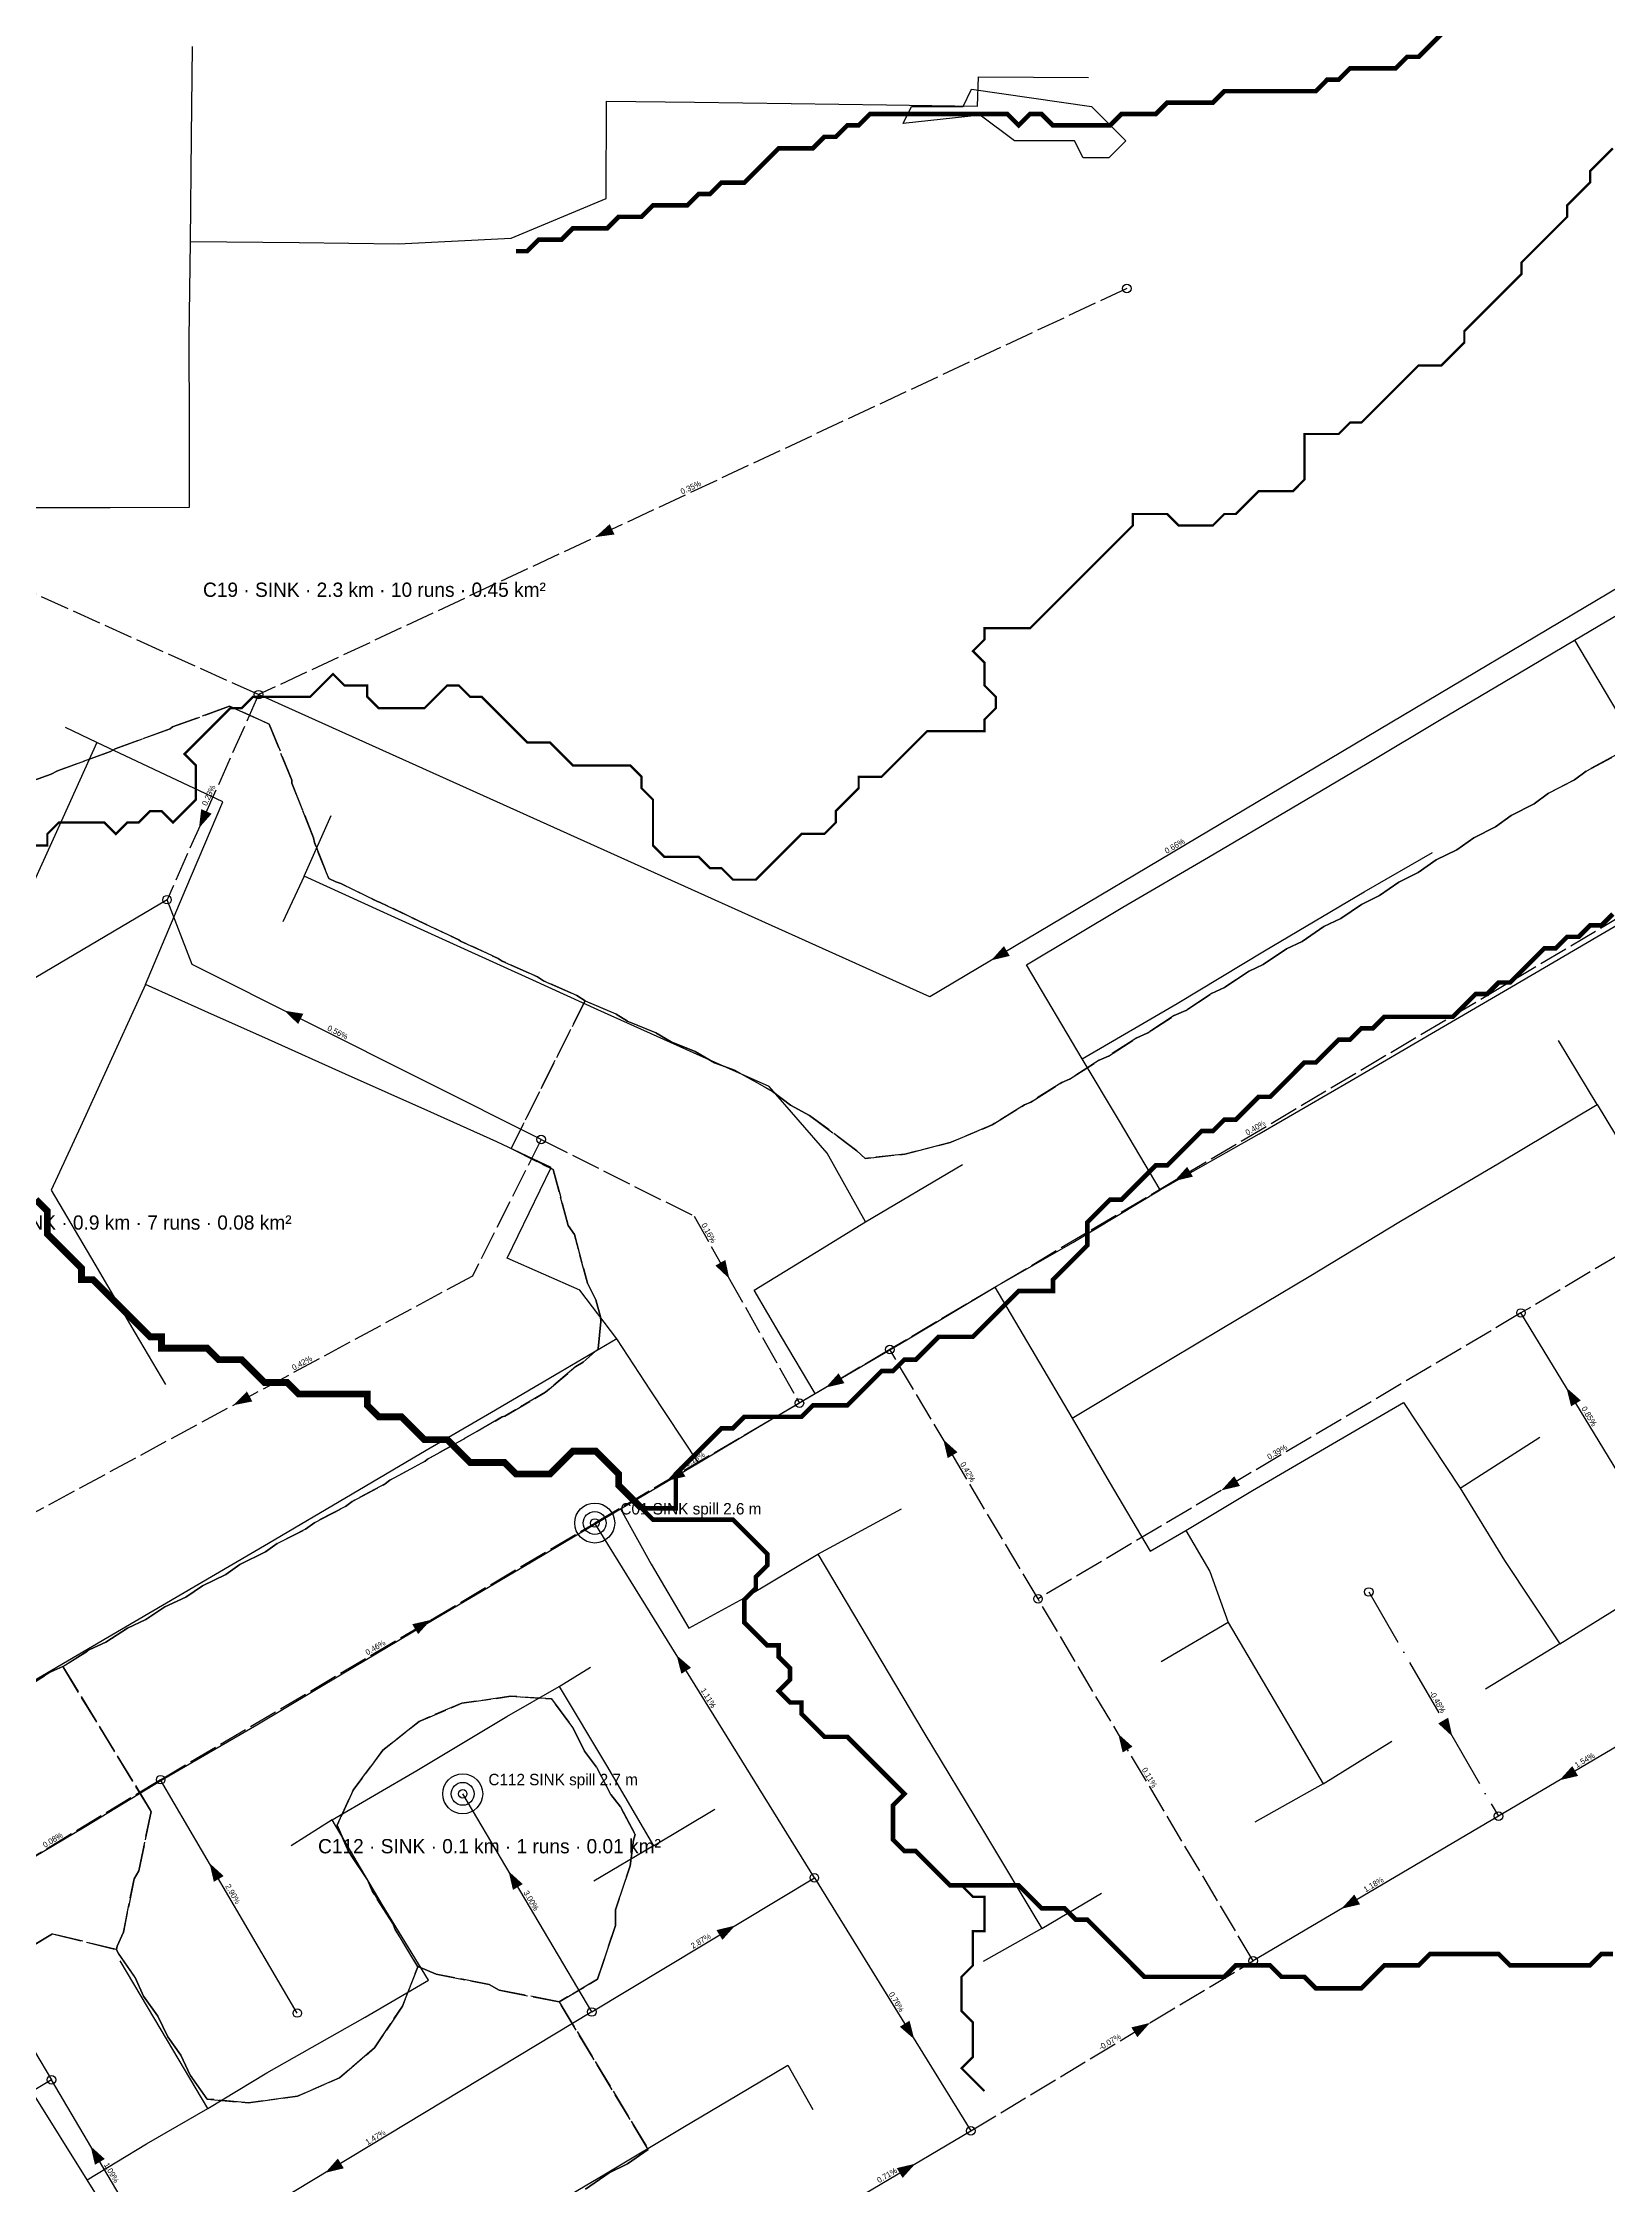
# Model space of a CAD drawing. Header units: metres. Extents: x 442821 to 452274, y 2561971 to 2571293.
# Drawn here: x 445126 to 445674, y 2566411 to 2567161 of the extents above; entities that cross this region are included whole.
import ezdxf
from ezdxf.enums import TextEntityAlignment as Align

# ---------------------------------------------------------------- set-up
doc = ezdxf.new("R2010")
doc.units = ezdxf.units.M
doc.header["$LTSCALE"] = 8
doc.linetypes.add('DASHDOT', pattern=[3.556, 2.54, -0.508, 0, -0.508])
doc.linetypes.add('DASHED', pattern=[1.524, 1.27, -0.254])
for name, color, linetype in [('A_ARROWS', 7, 'Continuous'), ('A_BUILT_2006', 252, 'Continuous'), ('A_CATCH_LABEL', 7, 'Continuous'), ('A_CATCHMENTS', 7, 'Continuous'), ('A_GRADIENT', 8, 'Continuous'), ('A_JUNCTIONS', 8, 'Continuous'), ('A_OUTLET_LABEL', 7, 'Continuous'), ('A_OUTLETS', 7, 'Continuous'), ('A_RUNS', 7, 'Continuous'), ('A_STREAMS', 5, 'Continuous'), ('A_WADI', 4, 'Continuous')]:
    doc.layers.add(name, color=color, linetype=linetype)

msp = doc.modelspace()

# ---------------------------------------------------------------- linework, layer by layer
at = {"layer": 'A_ARROWS', "color": 4}
for points in [[(445319.14, 2566988.24), (445324.09, 2566992.77), (445325.78, 2566989.14)], [(445457.63, 2566840.03), (445462.11, 2566845.02), (445464.15, 2566841.58)]]:
    msp.add_solid(points, dxfattribs=at)
at = {"layer": 'A_ARROWS', "color": 3}
for points in [[(445180.31, 2566886.33), (445181.1, 2566892.99), (445184.75, 2566891.36)], [(445210.19, 2566822.41), (445216.81, 2566821.33), (445215.02, 2566817.75)], [(445192.41, 2566684.29), (445197.09, 2566689.1), (445198.99, 2566685.58)], [(445142.37, 2566424.85), (445147.34, 2566420.35), (445143.9, 2566418.32)], [(445224.5, 2566415.5), (445228.94, 2566420.52), (445231.01, 2566417.1)]]:
    msp.add_solid(points, dxfattribs=at)
at = {"layer": 'A_ARROWS', "color": 2}
for points in [[(445521.75, 2566762.76), (445526.24, 2566767.74), (445528.28, 2566764.3)], [(445365.98, 2566728.56), (445361.1, 2566733.16), (445364.59, 2566735.12)], [(445399.72, 2566690.45), (445404.21, 2566695.44), (445406.25, 2566691.99)], [(445659.04, 2566690.38), (445664.07, 2566685.95), (445660.65, 2566683.88)], [(445440.87, 2566672.27), (445445.86, 2566667.79), (445442.42, 2566665.74)], [(445344.07, 2566657.79), (445348.58, 2566662.75), (445350.6, 2566659.3)], [(445538.23, 2566654.46), (445542.72, 2566659.44), (445544.75, 2566656)], [(445261.52, 2566609.11), (445257.03, 2566604.14), (445254.99, 2566607.58)], [(445347.51, 2566596.74), (445352.58, 2566592.35), (445349.18, 2566590.24)], [(445502.12, 2566569.21), (445507.11, 2566564.73), (445503.67, 2566562.69)], [(445619.08, 2566568.31), (445614.14, 2566572.85), (445617.61, 2566574.86)], [(445656.57, 2566552.95), (445661.07, 2566557.93), (445663.1, 2566554.48)], [(445184.01, 2566523.93), (445188.97, 2566519.42), (445185.52, 2566517.39)], [(445580.26, 2566507.97), (445584.76, 2566512.94), (445586.79, 2566509.5)], [(445368.01, 2566502.08), (445363.56, 2566497.06), (445361.49, 2566500.49)], [(445430.73, 2566462.26), (445425.66, 2566466.65), (445429.06, 2566468.76)], [(445513.26, 2566468.01), (445508.81, 2566463), (445506.74, 2566466.42)], [(445431.11, 2566418.7), (445426.63, 2566413.72), (445424.59, 2566417.16)]]:
    msp.add_solid(points, dxfattribs=at)
at = {"layer": 'A_ARROWS', "color": 1}
msp.add_solid([(445288.69, 2566521.1), (445293.67, 2566516.61), (445290.23, 2566514.57)], dxfattribs=at)
at = {"layer": 'A_BUILT_2006', "color": 252}
for points in [[(445177.71, 2567128.41), (445178.05, 2567160.04)], [(445452.8, 2567139.12), (445453.22, 2567149.4)], [(445453.22, 2567149.4), (445491.76, 2567149.13)], [(445322.86, 2567106.81), (445322.93, 2567140.9)], [(445322.93, 2567140.9), (445353.84, 2567140.47)], [(445353.84, 2567140.47), (445387.66, 2567140.01)], [(445387.66, 2567140.01), (445421, 2567139.55)], [(445421, 2567139.55), (445452.8, 2567139.12)], [(445177.32, 2567091.74), (445177.71, 2567128.41)], [(445289.61, 2567092.85), (445322.86, 2567106.81)], [(445250.16, 2567090.96), (445289.61, 2567092.85)], [(445176.93, 2567057.75), (445177.32, 2567091.74)], [(445177.32, 2567091.74), (445215.4, 2567091.33)], [(445215.4, 2567091.33), (445250.16, 2567090.96)], [(445177.03, 2567027.07), (445176.93, 2567057.75)], [(445177.03, 2566998.66), (445177.03, 2567027.07)], [(445112.04, 2566998.62), (445149.27, 2566998.64)], [(445149.27, 2566998.64), (445177.03, 2566998.66)], [(445661.88, 2566952.15), (445683.53, 2566965)], [(445642.64, 2566940.72), (445661.88, 2566952.15)], [(445661.88, 2566952.15), (445676.68, 2566927.16)], [(445615.19, 2566924.42), (445642.64, 2566940.72)], [(445144.51, 2566916.29), (445133.62, 2566921.52)], [(445589.24, 2566909.01), (445615.19, 2566924.42)], [(445144.51, 2566916.29), (445132.62, 2566889.91)], [(445164.65, 2566906.85), (445144.51, 2566916.29)], [(445188.62, 2566895.52), (445164.65, 2566906.85)], [(445563, 2566893.43), (445589.24, 2566909.01)], [(445175.76, 2566865.03), (445188.62, 2566895.52)], [(445217.12, 2566869.52), (445226.62, 2566890.74)], [(445533.74, 2566876.17), (445563, 2566893.43)], [(445132.62, 2566889.91), (445118.56, 2566858.72)], [(445503.69, 2566858.61), (445533.74, 2566876.17)], [(445588.2, 2566864.02), (445612.17, 2566877.81)], [(445217.12, 2566869.52), (445209.62, 2566853.52)], [(445244.98, 2566856.84), (445217.12, 2566869.52)], [(445161.62, 2566831.52), (445175.76, 2566865.03)], [(445553.38, 2566843.42), (445588.2, 2566864.02)], [(445669.64, 2566848.23), (445700.21, 2566866.11)], [(445270.74, 2566845.12), (445244.98, 2566856.84)], [(445470.03, 2566838.41), (445503.69, 2566858.61)], [(445639.84, 2566830.78), (445669.64, 2566848.23)], [(445297.16, 2566833.1), (445270.74, 2566845.12)], [(445489.51, 2566805.6), (445470.03, 2566838.41)], [(445522.71, 2566824.88), (445553.38, 2566843.42)], [(445161.62, 2566831.52), (445151.59, 2566809.65)], [(445182.34, 2566822.25), (445161.62, 2566831.52)], [(445319.9, 2566822.76), (445297.16, 2566833.1)], [(445613.14, 2566815.2), (445639.84, 2566830.78)], [(445489.51, 2566805.6), (445522.71, 2566824.88)], [(445204.64, 2566812.28), (445182.34, 2566822.25)], [(445353.41, 2566807.61), (445319.9, 2566822.76)], [(445151.59, 2566809.65), (445138.83, 2566781.79)], [(445231.62, 2566800.21), (445204.64, 2566812.28)], [(445583.69, 2566797.98), (445613.14, 2566815.2)], [(445669.83, 2566789.55), (445656.27, 2566811.92)], [(445379.89, 2566795.84), (445353.41, 2566807.61)], [(445502.52, 2566783.74), (445489.51, 2566805.6)], [(445261.51, 2566786.85), (445231.62, 2566800.21)], [(445400.24, 2566772.49), (445379.89, 2566795.84)], [(445551.51, 2566779.25), (445583.69, 2566797.98)], [(445284.62, 2566776.52), (445261.51, 2566786.85)], [(445635.63, 2566769.14), (445669.83, 2566789.55)], [(445669.83, 2566789.55), (445682.96, 2566767.73)], [(445138.83, 2566781.79), (445128.62, 2566759.52)], [(445516.83, 2566759.67), (445502.52, 2566783.74)], [(445516.83, 2566759.67), (445551.51, 2566779.25)], [(445303.62, 2566767.52), (445284.62, 2566776.52)], [(445413.62, 2566748.52), (445400.24, 2566772.49)], [(445288.2, 2566735.72), (445303.62, 2566767.52)], [(445413.62, 2566748.52), (445447.62, 2566768.52)], [(445600.9, 2566748.76), (445635.63, 2566769.14)], [(445128.62, 2566759.52), (445143.86, 2566733.61)], [(445486.22, 2566741.26), (445516.83, 2566759.67)], [(445396.39, 2566737.84), (445413.62, 2566748.52)], [(445568.99, 2566729.36), (445600.9, 2566748.76)], [(445458.97, 2566725.62), (445486.22, 2566741.26)], [(445143.86, 2566733.61), (445158.02, 2566709.54)], [(445313.62, 2566724.52), (445288.2, 2566735.72)], [(445374.62, 2566724.52), (445396.39, 2566737.84)], [(445428.12, 2566707.21), (445458.97, 2566725.62)], [(445458.97, 2566725.62), (445473.09, 2566701.68)], [(445538.42, 2566711.11), (445568.99, 2566729.36)], [(445326.62, 2566707.52), (445313.62, 2566724.52)], [(445384.26, 2566708.26), (445374.62, 2566724.52)], [(445511.46, 2566695.02), (445538.42, 2566711.11)], [(445158.02, 2566709.54), (445168.62, 2566691.52)], [(445326.62, 2566707.52), (445306.79, 2566695.88)], [(445338.44, 2566689.26), (445326.62, 2566707.52)], [(445396.05, 2566688.37), (445384.26, 2566708.26)], [(445396.05, 2566688.37), (445428.12, 2566707.21)], [(445306.79, 2566695.88), (445282.73, 2566681.77)], [(445473.09, 2566701.68), (445485.94, 2566679.78)], [(445355.16, 2566664.12), (445338.44, 2566689.26)], [(445375.88, 2566676.41), (445396.05, 2566688.37)], [(445485.94, 2566679.78), (445511.46, 2566695.02)], [(445282.73, 2566681.77), (445259.89, 2566668.37)], [(445575.78, 2566669.9), (445602.03, 2566685.2)], [(445602.03, 2566685.2), (445621.88, 2566655.24)], [(445355.16, 2566664.12), (445375.88, 2566676.41)], [(445485.94, 2566679.78), (445499, 2566657.44)], [(445621.88, 2566655.24), (445649.66, 2566673.13)], [(445259.89, 2566668.37), (445233.89, 2566653.12)], [(445549.09, 2566654.36), (445575.78, 2566669.9)], [(445327.93, 2566647.97), (445355.16, 2566664.12)], [(445233.89, 2566653.12), (445204.69, 2566635.91)], [(445499, 2566657.44), (445513.32, 2566633.15)], [(445525.83, 2566640.44), (445549.09, 2566654.36)], [(445621.88, 2566655.24), (445637.33, 2566629.92)], [(445296.75, 2566629.49), (445327.93, 2566647.97)], [(445327.93, 2566647.97), (445338.59, 2566628.58)], [(445396.91, 2566632.12), (445426.29, 2566647.96)], [(445204.69, 2566635.91), (445173.72, 2566617.82)], [(445513.32, 2566633.15), (445525.83, 2566640.44)], [(445525.83, 2566640.44), (445534.21, 2566626.05)], [(445262.7, 2566609.32), (445296.75, 2566629.49)], [(445338.59, 2566628.58), (445351.83, 2566606.25)], [(445372.29, 2566617.47), (445396.91, 2566632.12)], [(445396.91, 2566632.12), (445416.76, 2566598.75)], [(445637.33, 2566629.92), (445656.7, 2566600.7)], [(445534.21, 2566626.05), (445540.58, 2566608.2)], [(445656.7, 2566600.7), (445689.23, 2566620.89)], [(445173.72, 2566617.82), (445148.45, 2566602.99)], [(445351.83, 2566606.25), (445372.29, 2566617.47)], [(445230.48, 2566590.19), (445262.7, 2566609.32)], [(445540.58, 2566608.2), (445517.2, 2566594.47)], [(445540.58, 2566608.2), (445556.68, 2566580.94)], [(445148.45, 2566602.99), (445128.9, 2566591.52)], [(445416.76, 2566598.75), (445434.1, 2566569.67)], [(445656.7, 2566600.7), (445630.68, 2566584.88)], [(445128.9, 2566591.52), (445101.55, 2566575.48)], [(445306.44, 2566585.75), (445317.39, 2566592.54)], [(445200.51, 2566572.42), (445230.48, 2566590.19)], [(445288.1, 2566575.24), (445306.44, 2566585.75)], [(445306.44, 2566585.75), (445323.01, 2566558.11)], [(445256.54, 2566556.32), (445288.1, 2566575.24)], [(445556.68, 2566580.94), (445573.88, 2566551.65)], [(445167.57, 2566553.19), (445200.51, 2566572.42)], [(445434.1, 2566569.67), (445454.92, 2566535.11)], [(445573.88, 2566551.65), (445597.92, 2566566.63)], [(445140.08, 2566536.58), (445167.57, 2566553.19)], [(445226.9, 2566539.07), (445256.54, 2566556.32)], [(445323.01, 2566558.11), (445339.39, 2566530.01)], [(445573.88, 2566551.65), (445549.98, 2566538.23)], [(445226.9, 2566539.07), (445212.62, 2566529.99)], [(445244.42, 2566509.44), (445226.9, 2566539.07)], [(445339.39, 2566530.01), (445360.92, 2566542.86)], [(445115.69, 2566522.11), (445140.08, 2566536.58)], [(445454.92, 2566535.11), (445475.32, 2566501.09)], [(445339.39, 2566530.01), (445318.6, 2566517.6)], [(445260.62, 2566483), (445244.42, 2566509.44)], [(445475.32, 2566501.09), (445496.29, 2566513.48)], [(445475.32, 2566501.09), (445454.84, 2566489.51)], [(445167.04, 2566465.63), (445152.74, 2566489.76)], [(445238.48, 2566469.97), (445260.62, 2566483)], [(445183.37, 2566438.08), (445167.04, 2566465.63)], [(445204.12, 2566450.53), (445238.48, 2566469.97)], [(445183.37, 2566438.08), (445204.12, 2566450.53)], [(445368.55, 2566442.58), (445386.44, 2566453.16)], [(445386.44, 2566453.16), (445395.22, 2566437.69)], [(445141.15, 2566413.01), (445122.35, 2566443.13)], [(445350.3, 2566431.78), (445368.55, 2566442.58)], [(445161.95, 2566425.71), (445183.37, 2566438.08)], [(445141.15, 2566413.01), (445161.95, 2566425.71)], [(445322.6, 2566415.13), (445350.3, 2566431.78)], [(445159.82, 2566383.04), (445141.15, 2566413.01)], [(445291, 2566396.43), (445322.6, 2566415.13)]]:
    msp.add_lwpolyline(points, dxfattribs=at)
at = {"layer": 'A_CATCHMENTS', "color": 3, "linetype": 'DASHED'}
for points in [[(445122.37, 2566902.99), (445128.54, 2566905.23), (445130.79, 2566906.42), (445149.37, 2566913.15), (445150.93, 2566914.1), (445170.19, 2566921.07), (445171.07, 2566921.77), (445191.01, 2566928.99), (445204.92, 2566922.78), (445212.77, 2566903.07), (445212.82, 2566902.02), (445220.43, 2566882.94), (445220.73, 2566881.27), (445225.72, 2566868.74), (445228.26, 2566867.47), (445229.94, 2566866.94), (445242.83, 2566860.6), (445243.69, 2566860.34), (445257.4, 2566853.73), (445257.44, 2566853.72), (445271.24, 2566847.23), (445271.92, 2566846.76), (445285.04, 2566840.73), (445286.45, 2566839.8), (445298.83, 2566834.22), (445300.97, 2566832.84), (445312.62, 2566827.71), (445315.5, 2566825.88), (445289.57, 2566774.19), (445304.3, 2566766.77), (445309.55, 2566747.25), (445311.75, 2566743.99), (445316.33, 2566726.96), (445319.2, 2566721.21), (445320.83, 2566715.17), (445320.97, 2566713.63), (445320.09, 2566704.02), (445314.75, 2566699.33), (445312.28, 2566697.79), (445301.65, 2566688.84), (445287.38, 2566680.49), (445286.51, 2566680.16), (445273.43, 2566672.68), (445273.38, 2566672.65), (445260.28, 2566665.33), (445259.44, 2566664.68), (445247.13, 2566657.97), (445245.5, 2566656.73), (445233.99, 2566650.61), (445231.55, 2566648.79), (445220.86, 2566643.23), (445217.6, 2566640.85), (445207.73, 2566635.84), (445203.64, 2566632.92), (445194.61, 2566628.45), (445189.68, 2566625.01), (445181.49, 2566621.04), (445175.71, 2566617.1), (445168.37, 2566613.63), (445161.73, 2566609.19), (445155.26, 2566606.21), (445147.76, 2566601.3), (445142.15, 2566598.78), (445132.7, 2566592.73), (445128.41, 2566590.9), (445117.67, 2566584.14)], [(445068.73, 2566463.29), (445129.07, 2566499.14), (445151.48, 2566493.68), (445152.01, 2566492.44), (445157.92, 2566483.9), (445160.87, 2566477.37), (445165.95, 2566470.32), (445169.39, 2566463.07), (445173.95, 2566456.71), (445177.23, 2566449.72), (445183.2, 2566441.33), (445197.64, 2566440.03), (445214.83, 2566442.35), (445229.54, 2566448.77), (445241.78, 2566459.29), (445251.55, 2566473.9), (445256.92, 2566487.66), (445257.33, 2566487.58), (445263.39, 2566485.08), (445281.88, 2566481.47), (445285.35, 2566479.48), (445306.42, 2566475.37), (445337.59, 2566423.7), (445330.35, 2566418.61), (445323.94, 2566415.52), (445315.65, 2566409.83)]]:
    msp.add_lwpolyline(points, dxfattribs=at)
at = {"layer": 'A_CATCHMENTS', "color": 4, "linetype": 'DASHED'}
msp.add_lwpolyline([(445676.48, 2566911.97), (445665.93, 2566906.29), (445661.85, 2566903.2), (445652.8, 2566898.54), (445647.77, 2566894.88), (445639.68, 2566890.76), (445634.22, 2566886.83), (445626.57, 2566882.98), (445620.67, 2566878.78), (445613.45, 2566875.2), (445607.12, 2566870.74), (445600.34, 2566867.42), (445593.57, 2566862.7), (445587.23, 2566859.63), (445580.02, 2566854.66), (445574.12, 2566851.84), (445566.46, 2566846.62), (445561.01, 2566844.05), (445552.91, 2566838.59), (445547.9, 2566836.26), (445539.35, 2566830.55), (445534.8, 2566828.46), (445525.79, 2566822.52), (445521.69, 2566820.67), (445512.23, 2566814.49), (445508.59, 2566812.87), (445498.67, 2566806.47), (445495.49, 2566805.07), (445485.11, 2566798.44), (445482.38, 2566797.26), (445471.54, 2566790.42), (445469.28, 2566789.46), (445457.98, 2566782.4), (445443.32, 2566776.22), (445427.4, 2566772.19), (445413.49, 2566770.67), (445410.66, 2566773.36), (445394.05, 2566785.71), (445387.44, 2566789.35), (445381.13, 2566794.15), (445367.75, 2566801.59), (445360.83, 2566804.19), (445353.98, 2566808.14), (445345.59, 2566811.45), (445340.2, 2566814.68), (445330.36, 2566818.73), (445326.41, 2566821.19), (445315.5, 2566825.88), (445312.62, 2566827.71), (445300.97, 2566832.84), (445298.83, 2566834.22), (445286.45, 2566839.8), (445285.04, 2566840.73), (445271.92, 2566846.76), (445271.24, 2566847.23), (445257.44, 2566853.72), (445257.4, 2566853.73), (445243.69, 2566860.34), (445242.83, 2566860.6), (445229.94, 2566866.94), (445228.26, 2566867.47), (445225.72, 2566868.74), (445220.73, 2566881.27), (445220.43, 2566882.94), (445212.82, 2566902.02), (445212.77, 2566903.07), (445204.92, 2566922.78), (445191.01, 2566928.99), (445171.07, 2566921.77), (445170.19, 2566921.07), (445150.93, 2566914.1), (445149.37, 2566913.15), (445130.79, 2566906.42), (445128.54, 2566905.23), (445122.37, 2566902.99)], dxfattribs=at)
at = {"layer": 'A_CATCHMENTS', "color": 2, "linetype": 'DASHED'}
msp.add_lwpolyline([(445315.65, 2566409.83), (445323.94, 2566415.52), (445330.35, 2566418.61), (445337.59, 2566423.7), (445306.42, 2566475.37), (445319.79, 2566483.28), (445326.15, 2566502.09), (445326.09, 2566507.64), (445331.26, 2566522.96), (445332.38, 2566531.99), (445333.06, 2566534), (445327.9, 2566543.63), (445324.47, 2566547.94), (445319.53, 2566557.54), (445315.25, 2566563.11), (445311.15, 2566571.44), (445303.73, 2566581.41), (445289.46, 2566582.38), (445272.29, 2566579.89), (445257.38, 2566573.57), (445244.73, 2566563.44), (445234.33, 2566549.49), (445228.69, 2566537.18), (445232.83, 2566527.75), (445239.27, 2566518.15), (445240.9, 2566514.19), (445248.19, 2566502.8), (445249.02, 2566500.66), (445256.92, 2566487.66), (445251.55, 2566473.9), (445241.78, 2566459.29), (445229.54, 2566448.77), (445214.83, 2566442.35), (445197.64, 2566440.03), (445183.2, 2566441.33), (445177.23, 2566449.72), (445173.95, 2566456.71), (445169.39, 2566463.07), (445165.95, 2566470.32), (445160.87, 2566477.37), (445157.92, 2566483.9), (445152.01, 2566492.44), (445151.48, 2566493.68), (445151.72, 2566494.86), (445153.84, 2566499.8), (445157.63, 2566518.45), (445159.31, 2566521.29), (445163.53, 2566542.05), (445132.7, 2566592.73), (445142.15, 2566598.78), (445147.76, 2566601.3), (445155.26, 2566606.21), (445161.73, 2566609.19), (445168.37, 2566613.63), (445175.71, 2566617.1), (445181.49, 2566621.04), (445189.68, 2566625.01), (445194.61, 2566628.45), (445203.64, 2566632.92), (445207.73, 2566635.84), (445217.6, 2566640.85), (445220.86, 2566643.23), (445231.55, 2566648.79), (445233.99, 2566650.61), (445245.5, 2566656.73), (445247.13, 2566657.97), (445259.44, 2566664.68), (445260.28, 2566665.33), (445273.38, 2566672.65), (445273.43, 2566672.68), (445286.51, 2566680.16), (445287.38, 2566680.49), (445301.65, 2566688.84), (445312.28, 2566697.79), (445314.75, 2566699.33), (445320.09, 2566704.02), (445320.97, 2566713.63), (445320.83, 2566715.17), (445319.2, 2566721.21), (445316.33, 2566726.96), (445311.75, 2566743.99), (445309.55, 2566747.25), (445304.3, 2566766.77), (445289.57, 2566774.19), (445315.5, 2566825.88), (445326.41, 2566821.19), (445330.36, 2566818.73), (445340.2, 2566814.68), (445345.59, 2566811.45), (445353.98, 2566808.14), (445360.83, 2566804.19), (445367.75, 2566801.59), (445381.13, 2566794.15), (445387.44, 2566789.35), (445394.05, 2566785.71), (445410.66, 2566773.36), (445413.49, 2566770.67), (445427.4, 2566772.19), (445443.32, 2566776.22), (445457.98, 2566782.4), (445469.28, 2566789.46), (445471.54, 2566790.42), (445482.38, 2566797.26), (445485.11, 2566798.44), (445495.49, 2566805.07), (445498.67, 2566806.47), (445508.59, 2566812.87), (445512.23, 2566814.49), (445521.69, 2566820.67), (445525.79, 2566822.52), (445534.8, 2566828.46), (445539.35, 2566830.55), (445547.9, 2566836.26), (445552.91, 2566838.59), (445561.01, 2566844.05), (445566.46, 2566846.62), (445574.12, 2566851.84), (445580.02, 2566854.66), (445587.23, 2566859.63), (445593.57, 2566862.7), (445600.34, 2566867.42), (445607.12, 2566870.74), (445613.45, 2566875.2), (445620.67, 2566878.78), (445626.57, 2566882.98), (445634.22, 2566886.83), (445639.68, 2566890.76), (445647.77, 2566894.88), (445652.8, 2566898.54), (445661.85, 2566903.2), (445665.93, 2566906.29), (445676.48, 2566911.97)], dxfattribs=at)
at = {"layer": 'A_CATCHMENTS', "color": 1, "linetype": 'DASHED'}
msp.add_lwpolyline([(445117.67, 2566584.14), (445128.41, 2566590.9), (445132.7, 2566592.73), (445163.53, 2566542.05), (445159.31, 2566521.29), (445157.63, 2566518.45), (445153.84, 2566499.8), (445151.72, 2566494.86), (445151.48, 2566493.68), (445129.07, 2566499.14), (445068.73, 2566463.29)], dxfattribs=at)
msp.add_lwpolyline([(445257.33, 2566487.58), (445256.92, 2566487.66), (445249.02, 2566500.66), (445248.19, 2566502.8), (445240.9, 2566514.19), (445239.27, 2566518.15), (445232.83, 2566527.75), (445228.69, 2566537.18), (445234.33, 2566549.49), (445244.73, 2566563.44), (445257.38, 2566573.57), (445272.29, 2566579.89), (445289.46, 2566582.38), (445303.73, 2566581.41), (445311.15, 2566571.44), (445315.25, 2566563.11), (445319.53, 2566557.54), (445324.47, 2566547.94), (445327.9, 2566543.63), (445333.06, 2566534), (445332.38, 2566531.99), (445331.26, 2566522.96), (445326.09, 2566507.64), (445326.15, 2566502.09), (445319.79, 2566483.28), (445306.42, 2566475.37), (445285.35, 2566479.48), (445281.88, 2566481.47), (445263.39, 2566485.08), (445257.33, 2566487.58)], close=True, dxfattribs=at)
at = {"layer": 'A_JUNCTIONS'}
for centre in [(445505.12, 2567075.26), (445201.18, 2566933.06), (445169.12, 2566861.27), (445300.14, 2566777.3), (445643.11, 2566716.57), (445422.16, 2566703.75), (445390.5, 2566684.99), (445318.86, 2566643.02), (445589.84, 2566618.88), (445474.04, 2566616.45), (445166.9, 2566553.16), (445272.64, 2566548.21), (445635.23, 2566540.38), (445395.74, 2566518.81), (445549.35, 2566489.75), (445214.74, 2566471.45), (445317.85, 2566471.82), (445128.69, 2566448.08), (445450.55, 2566430.24)]:
    msp.add_circle(centre, 1.5, dxfattribs=at)
at = {"layer": 'A_OUTLETS', "color": 1}
for centre, radius in [((445318.86, 2566643.02), 7), ((445318.86, 2566643.02), 4), ((445272.64, 2566548.21), 7), ((445272.64, 2566548.21), 4)]:
    msp.add_circle(centre, radius, dxfattribs=at)
at = {"layer": 'A_RUNS', "color": 4, "linetype": 'DASHED'}
for points in [[(445505.12, 2567075.26), (445201.18, 2566933.06)], [(445201.18, 2566933.06), (445075.39, 2566989.71), (445030.78, 2566990.01)]]:
    msp.add_lwpolyline(points, dxfattribs=at)
at = {"layer": 'A_RUNS', "color": 4}
msp.add_lwpolyline([(445830.7, 2567061.83), (445436.13, 2566827.24), (445201.18, 2566933.06)], dxfattribs=at)
at = {"layer": 'A_RUNS', "color": 3, "linetype": 'DASHED'}
for points in [[(445201.18, 2566933.06), (445169.12, 2566861.27)], [(445300.14, 2566777.3), (445276.03, 2566729.48), (445111.12, 2566640.37)]]:
    msp.add_lwpolyline(points, dxfattribs=at)
at = {"layer": 'A_RUNS', "color": 3}
for points in [[(445169.12, 2566861.27), (445058.6, 2566795.81)], [(445300.14, 2566777.3), (445177.94, 2566838.59), (445169.12, 2566861.27)], [(445110.83, 2566478.14), (445128.69, 2566448.08)], [(445317.85, 2566471.82), (445167.97, 2566381.4)], [(445128.69, 2566448.08), (445053.46, 2566403.15)], [(445167.97, 2566381.4), (445128.69, 2566448.08)]]:
    msp.add_lwpolyline(points, dxfattribs=at)
at = {"layer": 'A_RUNS', "color": 2, "linetype": 'DASHED'}
for points in [[(445679.74, 2566856.38), (445422.16, 2566703.75)], [(445300.14, 2566777.3), (445353.67, 2566750.45), (445390.5, 2566684.99)], [(445730.32, 2566768.21), (445643.11, 2566716.57)], [(445643.11, 2566716.57), (445474.04, 2566616.45)], [(445422.16, 2566703.75), (445390.5, 2566684.99)], [(445474.04, 2566616.45), (445422.16, 2566703.75)], [(445390.5, 2566684.99), (445318.86, 2566643.02)], [(445166.9, 2566553.16), (445318.86, 2566643.02)], [(445549.35, 2566489.75), (445474.04, 2566616.45)], [(445450.55, 2566430.24), (445549.35, 2566489.75)]]:
    msp.add_lwpolyline(points, dxfattribs=at)
at = {"layer": 'A_RUNS', "color": 2}
for points in [[(445688.12, 2566642.57), (445643.11, 2566716.57)], [(445395.74, 2566518.81), (445318.86, 2566643.02)], [(445697.19, 2566576.9), (445635.23, 2566540.38)], [(445214.74, 2566471.45), (445166.9, 2566553.16)], [(445635.23, 2566540.38), (445549.35, 2566489.75)], [(445317.85, 2566471.82), (445395.74, 2566518.81)], [(445395.74, 2566518.81), (445450.55, 2566430.24)], [(445393.35, 2566396.31), (445450.55, 2566430.24)]]:
    msp.add_lwpolyline(points, dxfattribs=at)
at = {"layer": 'A_RUNS', "color": 2, "linetype": 'DASHDOT'}
msp.add_lwpolyline([(445589.84, 2566618.88), (445635.23, 2566540.38)], dxfattribs=at)
at = {"layer": 'A_RUNS', "color": 1, "linetype": 'DASHED'}
msp.add_lwpolyline([(445166.9, 2566553.16), (445092.97, 2566508.19)], dxfattribs=at)
at = {"layer": 'A_RUNS', "color": 1}
msp.add_lwpolyline([(445317.85, 2566471.82), (445272.64, 2566548.21)], dxfattribs=at)
at = {"layer": 'A_STREAMS', "color": 5}
for points, const_width in [([(445615.28, 2567164.38), (445611.28, 2567160.38), (445607.28, 2567156.38), (445603.28, 2567156.38), (445599.28, 2567152.38), (445595.28, 2567152.38), (445591.28, 2567152.38), (445587.28, 2567152.38), (445583.28, 2567152.38), (445579.28, 2567148.38), (445575.28, 2567148.38), (445571.28, 2567144.37), (445567.28, 2567144.37), (445563.28, 2567144.37), (445559.28, 2567144.37), (445555.28, 2567144.37), (445551.28, 2567144.37), (445547.28, 2567144.37), (445543.27, 2567144.37), (445539.27, 2567144.37), (445535.27, 2567140.37), (445531.27, 2567140.37), (445527.27, 2567140.37), (445523.27, 2567140.37), (445519.27, 2567140.37), (445515.27, 2567136.37), (445511.27, 2567136.37), (445507.27, 2567136.37), (445503.27, 2567136.37), (445499.27, 2567132.37), (445495.27, 2567132.37), (445491.27, 2567132.37), (445487.27, 2567132.37), (445483.27, 2567132.37), (445479.27, 2567132.37), (445475.27, 2567136.37), (445471.26, 2567136.37), (445467.26, 2567132.37), (445463.26, 2567136.37), (445459.26, 2567136.37), (445455.26, 2567136.37), (445451.26, 2567136.37), (445447.26, 2567136.37), (445443.26, 2567136.37), (445439.26, 2567136.37), (445435.26, 2567136.37), (445431.26, 2567136.37), (445427.26, 2567136.37), (445423.26, 2567136.37), (445419.26, 2567136.37), (445415.26, 2567136.37), (445411.26, 2567132.37), (445407.26, 2567132.37), (445403.26, 2567128.37), (445399.25, 2567128.37), (445395.25, 2567124.37), (445391.25, 2567124.37), (445387.25, 2567124.37), (445383.25, 2567124.37), (445379.25, 2567120.37), (445375.25, 2567116.36), (445371.25, 2567112.36), (445367.25, 2567112.36), (445363.25, 2567112.36), (445359.25, 2567108.36), (445355.25, 2567108.36), (445351.25, 2567104.36), (445347.25, 2567104.36), (445343.25, 2567104.36), (445339.25, 2567104.36), (445335.25, 2567100.36), (445331.25, 2567100.36), (445327.25, 2567100.36), (445323.24, 2567096.36), (445319.24, 2567096.36), (445315.24, 2567096.36), (445311.24, 2567096.36), (445307.24, 2567092.36), (445303.24, 2567092.36), (445299.24, 2567092.36), (445295.24, 2567088.35), (445291.24, 2567088.35)], 1.6), ([(445675.29, 2567124.37), (445671.29, 2567120.37), (445667.29, 2567116.36), (445667.29, 2567112.36), (445663.29, 2567108.36), (445659.29, 2567104.36), (445659.29, 2567100.36), (445655.29, 2567096.36), (445651.29, 2567092.36), (445647.29, 2567088.35), (445643.29, 2567084.35), (445643.29, 2567080.35), (445639.29, 2567076.35), (445635.29, 2567072.35), (445631.29, 2567068.35), (445627.29, 2567064.35), (445623.29, 2567060.34), (445623.29, 2567056.34), (445619.29, 2567052.34), (445615.28, 2567048.34), (445611.28, 2567048.34), (445607.28, 2567048.34), (445603.28, 2567044.34), (445599.28, 2567040.34), (445595.28, 2567036.34), (445591.28, 2567032.33), (445587.28, 2567028.33), (445583.28, 2567028.33), (445579.28, 2567024.33), (445575.28, 2567024.33), (445571.28, 2567024.33), (445567.28, 2567024.33), (445567.28, 2567020.33), (445567.28, 2567016.33), (445567.28, 2567012.33), (445567.28, 2567008.33), (445563.28, 2567004.32), (445559.28, 2567004.32), (445555.28, 2567004.32), (445551.28, 2567004.32), (445547.28, 2567000.32), (445543.27, 2566996.32), (445539.27, 2566996.32), (445535.27, 2566992.32), (445531.27, 2566992.32), (445527.27, 2566992.32), (445523.27, 2566992.32), (445519.27, 2566996.32), (445515.27, 2566996.32), (445511.27, 2566996.32), (445507.27, 2566996.32), (445507.27, 2566992.32), (445503.27, 2566988.32), (445499.27, 2566984.32), (445495.27, 2566980.32), (445491.27, 2566976.32), (445487.27, 2566972.31), (445483.27, 2566968.31), (445479.27, 2566964.31), (445475.27, 2566960.31), (445471.26, 2566956.31), (445467.26, 2566956.31), (445463.26, 2566956.31), (445459.26, 2566956.31), (445455.26, 2566956.31), (445455.26, 2566952.31), (445451.26, 2566948.31), (445455.26, 2566944.3), (445455.26, 2566940.3), (445455.26, 2566936.3), (445459.26, 2566932.3), (445459.26, 2566928.3), (445455.26, 2566924.3), (445455.26, 2566920.3), (445451.26, 2566920.3), (445447.26, 2566920.3), (445443.26, 2566920.3), (445439.26, 2566920.3), (445435.26, 2566920.3), (445431.26, 2566916.29), (445427.26, 2566912.29), (445423.26, 2566908.29), (445419.26, 2566904.29), (445415.26, 2566904.29), (445411.26, 2566904.29), (445411.26, 2566900.29), (445407.26, 2566896.29), (445403.26, 2566892.29), (445403.26, 2566888.28), (445399.25, 2566884.28), (445395.25, 2566884.28), (445391.25, 2566884.28), (445387.25, 2566880.28), (445383.25, 2566876.28), (445379.25, 2566872.28), (445375.25, 2566868.28), (445371.25, 2566868.28), (445367.25, 2566868.28), (445363.25, 2566872.28), (445359.25, 2566872.28), (445355.25, 2566876.28), (445351.25, 2566876.28), (445347.25, 2566876.28), (445343.25, 2566876.28), (445339.25, 2566880.28), (445339.25, 2566884.28), (445339.25, 2566888.28), (445339.25, 2566892.29), (445339.25, 2566896.29), (445335.25, 2566900.29), (445335.25, 2566904.29), (445331.25, 2566908.29), (445327.25, 2566908.29), (445323.24, 2566908.29), (445319.24, 2566908.29), (445315.24, 2566908.29), (445311.24, 2566908.29), (445307.24, 2566912.29), (445303.24, 2566916.29), (445299.24, 2566916.29), (445295.24, 2566916.29), (445291.24, 2566920.3), (445287.24, 2566924.3), (445283.24, 2566928.3), (445279.24, 2566932.3), (445275.24, 2566932.3), (445271.24, 2566936.3), (445267.24, 2566936.3), (445263.24, 2566932.3), (445259.24, 2566928.3), (445255.24, 2566928.3), (445251.23, 2566928.3), (445247.23, 2566928.3), (445243.23, 2566928.3), (445239.23, 2566932.3), (445239.23, 2566936.3), (445235.23, 2566936.3), (445231.23, 2566936.3), (445227.23, 2566940.3), (445223.23, 2566936.3), (445219.23, 2566932.3), (445215.23, 2566932.3), (445211.23, 2566932.3), (445207.23, 2566932.3), (445203.23, 2566932.3), (445199.23, 2566932.3), (445195.23, 2566928.3), (445191.23, 2566928.3), (445187.23, 2566924.3), (445183.23, 2566920.3), (445179.22, 2566916.29), (445175.22, 2566912.29), (445179.22, 2566908.29), (445179.22, 2566904.29), (445179.22, 2566900.29), (445179.22, 2566896.29), (445175.22, 2566892.29), (445171.22, 2566888.28), (445167.22, 2566892.29), (445163.22, 2566892.29), (445159.22, 2566888.28), (445155.22, 2566888.28), (445151.22, 2566884.28), (445147.22, 2566888.28), (445143.22, 2566888.28), (445139.22, 2566888.28), (445135.22, 2566888.28), (445131.22, 2566888.28), (445127.22, 2566884.28), (445127.22, 2566880.28), (445123.22, 2566880.28)], 0.8), ([(445675.29, 2566856.27), (445671.29, 2566852.27), (445667.29, 2566852.27), (445663.29, 2566848.27), (445659.29, 2566848.27), (445655.29, 2566844.27), (445651.29, 2566844.27), (445647.29, 2566840.27), (445643.29, 2566836.27), (445639.29, 2566832.26), (445635.29, 2566832.26), (445631.29, 2566828.26), (445627.29, 2566828.26), (445623.29, 2566824.26), (445619.29, 2566820.26), (445615.28, 2566820.26), (445611.28, 2566820.26), (445607.28, 2566820.26), (445603.28, 2566820.26), (445599.28, 2566820.26), (445595.28, 2566820.26), (445591.28, 2566816.26), (445587.28, 2566816.26), (445583.28, 2566812.26), (445579.28, 2566812.26), (445575.28, 2566808.26), (445571.28, 2566804.26), (445567.28, 2566804.26), (445563.28, 2566800.25), (445559.28, 2566796.25), (445555.28, 2566792.25), (445551.28, 2566792.25), (445547.28, 2566788.25), (445543.27, 2566784.25), (445539.27, 2566784.25), (445535.27, 2566780.25), (445531.27, 2566780.25), (445527.27, 2566776.25), (445523.27, 2566772.24), (445519.27, 2566768.24), (445515.27, 2566768.24), (445511.27, 2566764.24), (445507.27, 2566760.24), (445503.27, 2566756.24), (445499.27, 2566756.24), (445495.27, 2566752.24), (445491.27, 2566748.24), (445491.27, 2566744.23), (445491.27, 2566740.23), (445487.27, 2566736.23), (445483.27, 2566732.23), (445479.27, 2566728.23), (445479.27, 2566724.23), (445475.27, 2566724.23), (445471.26, 2566724.23), (445467.26, 2566724.23), (445463.26, 2566720.23), (445459.26, 2566716.22), (445455.26, 2566712.22), (445451.26, 2566708.22), (445447.26, 2566708.22), (445443.26, 2566708.22), (445439.26, 2566708.22), (445435.26, 2566704.22), (445431.26, 2566700.22), (445427.26, 2566700.22), (445423.26, 2566696.22), (445419.26, 2566696.22), (445415.26, 2566692.22), (445411.26, 2566688.21), (445407.26, 2566684.21), (445403.26, 2566684.21), (445399.25, 2566684.21), (445395.25, 2566684.21), (445391.25, 2566680.21), (445387.25, 2566680.21), (445383.25, 2566680.21), (445379.25, 2566680.21), (445375.25, 2566680.21), (445371.25, 2566680.21), (445367.25, 2566676.21), (445363.25, 2566676.21), (445359.25, 2566672.21), (445355.25, 2566668.21), (445351.25, 2566664.21), (445347.25, 2566660.2), (445347.25, 2566656.2), (445347.25, 2566652.2), (445347.25, 2566648.2), (445343.25, 2566648.2), (445339.25, 2566648.2), (445335.25, 2566648.2)], 1.6), ([(445335.25, 2566648.2), (445331.25, 2566652.2), (445327.25, 2566656.2), (445327.25, 2566660.2), (445323.24, 2566664.21), (445319.24, 2566668.21), (445315.24, 2566668.21), (445311.24, 2566668.21), (445307.24, 2566664.21), (445303.24, 2566660.2), (445299.24, 2566660.2), (445295.24, 2566660.2), (445291.24, 2566660.2), (445287.24, 2566664.21), (445283.24, 2566664.21), (445279.24, 2566664.21), (445275.24, 2566664.21), (445271.24, 2566668.21), (445267.24, 2566672.21), (445263.24, 2566672.21), (445259.24, 2566672.21), (445255.24, 2566676.21), (445251.23, 2566680.21), (445247.23, 2566680.21), (445243.23, 2566680.21), (445239.23, 2566684.21), (445239.23, 2566688.21), (445235.23, 2566688.21), (445231.23, 2566688.21), (445227.23, 2566688.21), (445223.23, 2566688.21), (445219.23, 2566688.21), (445215.23, 2566688.21), (445211.23, 2566692.22), (445207.23, 2566692.22), (445203.23, 2566692.22), (445199.23, 2566696.22), (445195.23, 2566700.22), (445191.23, 2566700.22), (445187.23, 2566700.22), (445183.23, 2566704.22), (445179.22, 2566704.22), (445175.22, 2566704.22), (445171.22, 2566704.22), (445167.22, 2566704.22), (445167.22, 2566708.22), (445163.22, 2566708.22), (445159.22, 2566712.22), (445155.22, 2566716.22), (445151.22, 2566720.23), (445147.22, 2566724.23), (445143.22, 2566728.23), (445139.22, 2566728.23), (445139.22, 2566732.23), (445135.22, 2566736.23), (445131.22, 2566740.23), (445127.22, 2566744.23), (445127.22, 2566748.24), (445127.22, 2566752.24), (445123.22, 2566756.24)], 2.4), ([(445447.26, 2566516.15), (445443.26, 2566516.15), (445439.26, 2566520.16), (445435.26, 2566524.16), (445431.26, 2566528.16), (445427.26, 2566528.16), (445423.26, 2566532.16), (445423.26, 2566536.16), (445423.26, 2566540.16), (445423.26, 2566544.16), (445427.26, 2566548.17), (445423.26, 2566552.17), (445419.26, 2566556.17), (445415.26, 2566560.17), (445411.26, 2566564.17), (445407.26, 2566568.17), (445403.26, 2566568.17), (445399.25, 2566568.17), (445395.25, 2566572.17), (445391.25, 2566576.18), (445391.25, 2566580.18), (445387.25, 2566580.18), (445383.25, 2566584.18), (445387.25, 2566588.18), (445387.25, 2566592.18), (445383.25, 2566596.18), (445383.25, 2566600.18), (445379.25, 2566600.18), (445375.25, 2566604.19), (445371.25, 2566608.19), (445371.25, 2566612.19), (445371.25, 2566616.19), (445375.25, 2566620.19), (445375.25, 2566624.19), (445379.25, 2566628.19), (445379.25, 2566632.2), (445375.25, 2566636.2), (445371.25, 2566640.2), (445367.25, 2566644.2), (445363.25, 2566644.2), (445359.25, 2566644.2), (445355.25, 2566644.2), (445351.25, 2566644.2), (445347.25, 2566644.2), (445343.25, 2566644.2), (445339.25, 2566644.2), (445335.25, 2566648.2)], 1.6), ([(445675.29, 2566492.15), (445671.29, 2566492.15), (445667.29, 2566488.14), (445663.29, 2566488.14), (445659.29, 2566488.14), (445655.29, 2566488.14), (445651.29, 2566488.14), (445647.29, 2566488.14), (445643.29, 2566488.14), (445639.29, 2566488.14), (445635.29, 2566492.15), (445631.29, 2566492.15), (445627.29, 2566492.15), (445623.29, 2566492.15), (445619.29, 2566492.15), (445615.28, 2566492.15), (445611.28, 2566492.15), (445607.28, 2566488.14), (445603.28, 2566488.14), (445599.28, 2566488.14), (445595.28, 2566488.14), (445591.28, 2566484.14), (445587.28, 2566480.14), (445583.28, 2566480.14), (445579.28, 2566480.14), (445575.28, 2566480.14), (445571.28, 2566480.14), (445567.28, 2566484.14), (445563.28, 2566484.14), (445559.28, 2566484.14), (445555.28, 2566488.14), (445551.28, 2566488.14), (445547.28, 2566488.14), (445543.27, 2566488.14), (445539.27, 2566484.14), (445535.27, 2566484.14), (445531.27, 2566484.14), (445527.27, 2566484.14), (445523.27, 2566484.14), (445519.27, 2566484.14), (445515.27, 2566484.14), (445511.27, 2566484.14), (445507.27, 2566488.14), (445503.27, 2566492.15), (445499.27, 2566496.15), (445495.27, 2566500.15), (445491.27, 2566504.15), (445487.27, 2566504.15), (445483.27, 2566508.15), (445479.27, 2566508.15), (445475.27, 2566508.15), (445471.26, 2566512.15), (445467.26, 2566516.15), (445463.26, 2566516.15), (445459.26, 2566516.15), (445455.26, 2566516.15), (445451.26, 2566516.15), (445447.26, 2566516.15)], 1.6), ([(445455.26, 2566444.13), (445451.26, 2566448.13), (445447.26, 2566452.13), (445451.26, 2566456.13), (445451.26, 2566460.14), (445451.26, 2566464.14), (445451.26, 2566468.14), (445447.26, 2566472.14), (445447.26, 2566476.14), (445447.26, 2566480.14), (445447.26, 2566484.14), (445451.26, 2566488.14), (445451.26, 2566492.15), (445451.26, 2566496.15), (445451.26, 2566500.15), (445455.26, 2566500.15), (445455.26, 2566504.15), (445455.26, 2566508.15), (445455.26, 2566512.15), (445451.26, 2566512.15), (445447.26, 2566516.15)], 0.8)]:
    msp.add_lwpolyline(points, dxfattribs=dict(at, const_width=const_width))
at = {"layer": 'A_WADI', "color": 4}
msp.add_lwpolyline([(445492.8, 2567139.01), (445504.8, 2567127.01), (445498.8, 2567121.01), (445489.8, 2567121.01), (445486.8, 2567127.01), (445465.8, 2567127.01), (445453.8, 2567136.01), (445426.8, 2567133.01), (445429.8, 2567139.01), (445447.8, 2567139.01), (445450.8, 2567145.01), (445492.8, 2567139.01)], close=True, dxfattribs=at)

# ---------------------------------------------------------------- texts
at = {"layer": 'A_CATCH_LABEL', "color": 4}
msp.add_text('C19 · SINK · 2.3 km · 10 runs · 0.45 km²', height=5, dxfattribs=at).set_placement((445241.74, 2566969.8), align=Align.MIDDLE_CENTER)
at = {"layer": 'A_CATCH_LABEL', "color": 3}
msp.add_text('C34 · SINK · 0.9 km · 7 runs · 0.08 km²', height=5, dxfattribs=at).set_placement((445154.58, 2566748.24), align=Align.MIDDLE_CENTER)
at = {"layer": 'A_CATCH_LABEL', "color": 1}
msp.add_text('C112 · SINK · 0.1 km · 1 runs · 0.01 km²', height=5, dxfattribs=at).set_placement((445282.01, 2566529.87), align=Align.MIDDLE_CENTER)
at = {"layer": 'A_GRADIENT', "color": 4}
for s, rotation, p in [('0.35%', 25.07405, (445353.15, 2567004.16)), ('0.66%', 30.73276, (445522.67, 2566878.7))]:
    msp.add_text(s, height=2, rotation=rotation, dxfattribs=at).set_placement(p, align=Align.BOTTOM_CENTER)
at = {"layer": 'A_GRADIENT', "color": 3}
for s, rotation, p in [('0.23%', 65.92974, (445185.15, 2566897.16)), ('0.56%', 333.36274, (445228.16, 2566813.4)), ('0.42%', 28.38395, (445217.13, 2566697.65)), ('1.47%', 31.10208, (445242.91, 2566426.61)), ('1.09%', 300.49725, (445148.33, 2566414.74))]:
    msp.add_text(s, height=2, rotation=rotation, dxfattribs=at).set_placement(p, align=Align.BOTTOM_CENTER)
at = {"layer": 'A_GRADIENT', "color": 2}
for s, rotation, p in [('0.40%', 30.64911, (445550.95, 2566780.06)), ('0.16%', -60.63226, (445357.4, 2566743.81)), ('0.85%', 301.31122, (445665.62, 2566679.57)), ('0.18%', 30.36161, (445354.68, 2566664.01)), ('0.39%', 30.63134, (445558.58, 2566666.51)), ('0.42%', 300.72636, (445448.1, 2566660.1)), ('0.46%', 30.5968, (445242.88, 2566598.09)), ('1.11%', 301.75255, (445357.3, 2566580.92)), ('-0.48%', -59.95934, (445612.54, 2566579.63)), ('1.54%', 30.51656, (445666.21, 2566558.64)), ('0.11%', 300.72636, (445511.7, 2566553.1)), ('2.90%', 300.34477, (445190.82, 2566512.3)), ('1.18%', 30.51656, (445592.29, 2566515.07)), ('2.87%', 31.10208, (445356.79, 2566495.32)), ('0.76%', -58.24745, (445423.15, 2566474.52)), ('-0.07%', 31.06586, (445499.95, 2566460)), ('0.71%', 30.67662, (445421.95, 2566413.27))]:
    msp.add_text(s, height=2, rotation=rotation, dxfattribs=at).set_placement(p, align=Align.BOTTOM_CENTER)
at = {"layer": 'A_GRADIENT', "color": 1}
for s, rotation, p in [('0.08%', 31.31174, (445129.94, 2566530.68)), ('3.00%', 300.61695, (445295.25, 2566510.02))]:
    msp.add_text(s, height=2, rotation=rotation, dxfattribs=at).set_placement(p, align=Align.BOTTOM_CENTER)
at = {"layer": 'A_OUTLET_LABEL', "color": 1}
for s, p in [('C01 SINK spill 2.6 m', (445327.86, 2566646.02)), ('C112 SINK spill 2.7 m', (445281.64, 2566551.21))]:
    msp.add_text(s, height=4, dxfattribs=at).set_placement(p)

doc.saveas('drawing.dxf')
